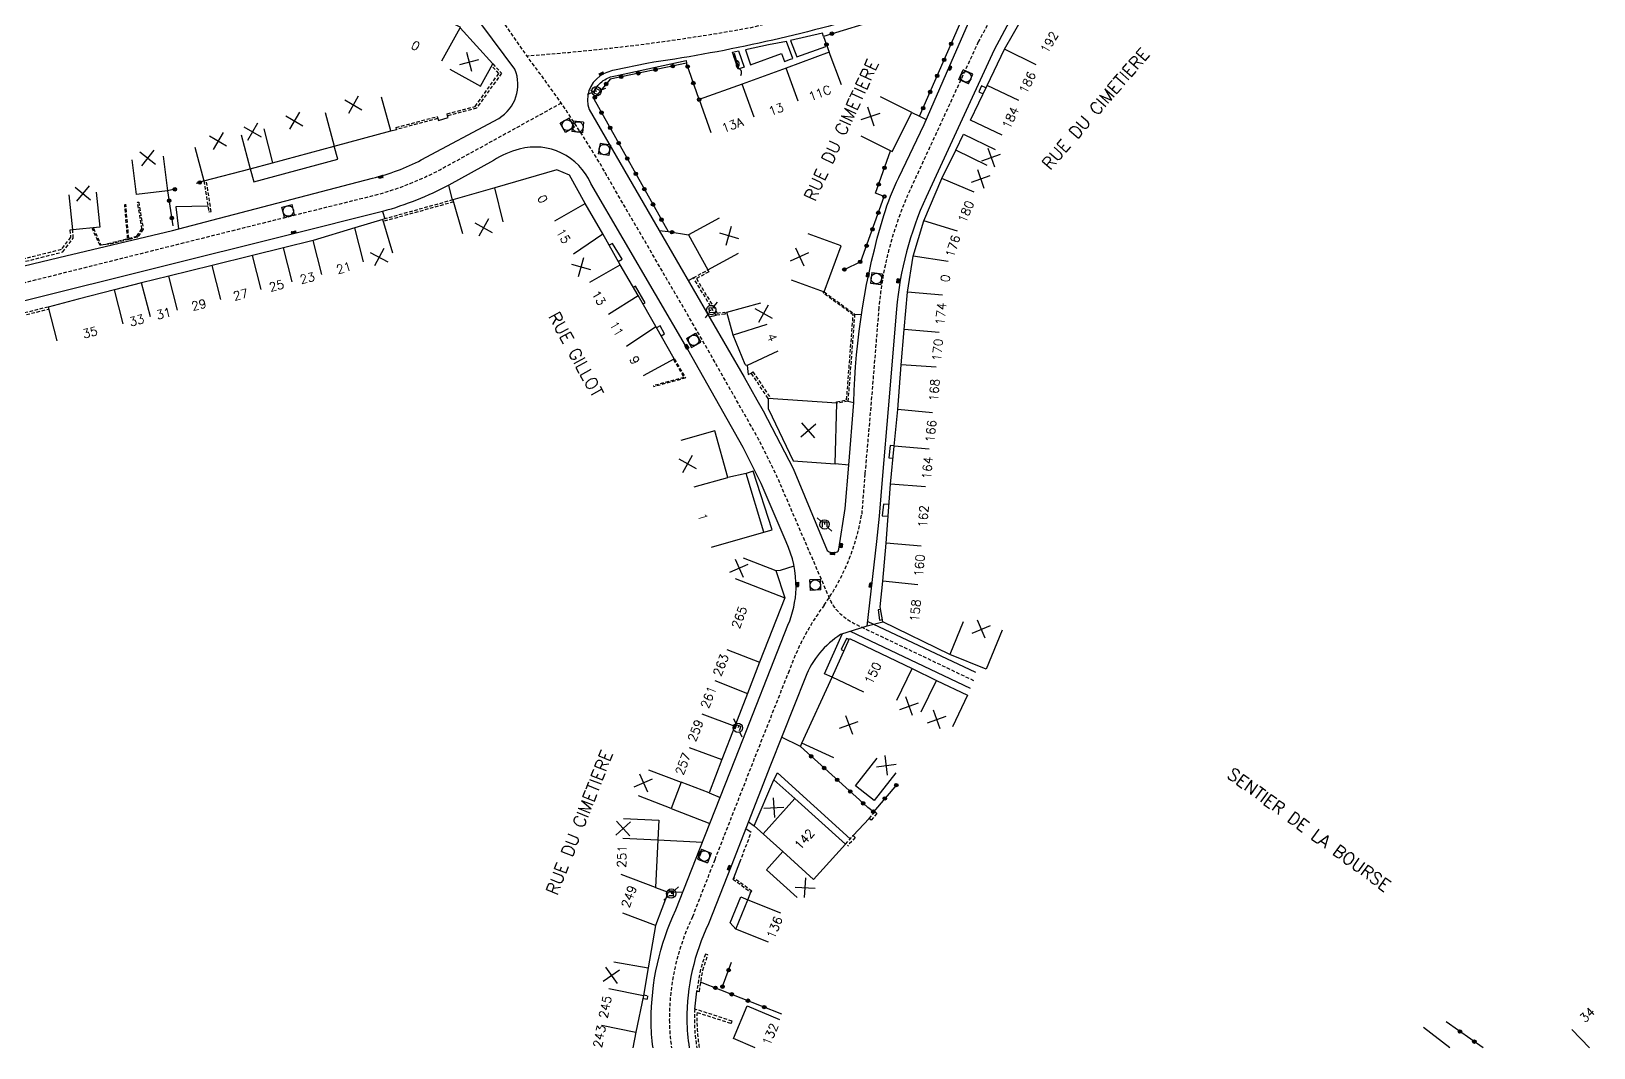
# Model space of a CAD drawing. Header units: millimetres. Extents: x 157000 to 158001, y 120999 to 122000.
# Drawn here: x 157361.1 to 157583.9, y 121000 to 121144.9 of the extents above; entities that cross this region are included whole.
import ezdxf
from ezdxf.enums import TextEntityAlignment as Align

# ---------------------------------------------------------------- set-up
doc = ezdxf.new("R2010")
doc.units = ezdxf.units.MM
doc.linetypes.add('DASHED', pattern=[0.75, 0.5, -0.25])
doc.layers.get('0').update_dxf_attribs({"linetype": 'CONTINUOUS'})
for name, color, linetype in [('W0001', 6, 'DASHED'), ('W0008', 7, 'CONTINUOUS'), ('W0100', 7, 'CONTINUOUS'), ('W0112', 1, 'DASHED'), ('W0310', 3, 'CONTINUOUS'), ('W0322', 7, 'CONTINUOUS'), ('W0334', 7, 'CONTINUOUS'), ('W0400', 7, 'CONTINUOUS'), ('W0420', 7, 'CONTINUOUS'), ('W0471', 7, 'CONTINUOUS'), ('W0989', 7, 'CONTINUOUS'), ('W0991', 7, 'CONTINUOUS'), ('W1102', 7, 'CONTINUOUS')]:
    doc.layers.add(name, color=color, linetype=linetype)
doc.styles.get("Standard").update_dxf_attribs({"font": 'romans.shx', "width": 0.85})

# ---------------------------------------------------------------- blocks, each defined once
blk = doc.blocks.new('t991o')
at = {"color": 0, "linetype": 'Continuous'}
for p, q in [((-1, 1), (1, -1)), ((-1, -1), (1, 1))]:
    blk.add_line(p, q, dxfattribs=at)
blk = doc.blocks.new('t322o')
at = {"color": 0, "linetype": 'Continuous'}
for radius in [0.25, 0.15]:
    blk.add_circle((0, 0), radius, dxfattribs=at)
blk = doc.blocks.new('T471')
for p, q in [((-0.333334, 0.333334), (-0.333334, -0.333334)), ((-0.333334, 0.333334), (0.333334, 0.333334)), ((-0.333334, 0), (0, 0)), ((0.500001, 0.500001), (1.000002, 1.000002)), ((-0.500001, -0.500001), (-1.000002, -1.000002)), ((-0.333334, -0.333334), (0.333334, -0.333334))]:
    blk.add_line(p, q)
blk.add_ellipse((0, 0), major_axis=(0.471405, 0.471405), ratio=1, start_param=5.4977871438, end_param=11.780972451)
blk = doc.blocks.new('T400')
for p, q in [((-0.15, 0.3), (0.15, 0.3)), ((-0.15, -0.25), (-0.15, 0.3)), ((-0.15, 0.15), (0.15, 0.15)), ((-0.15, 0), (0.15, 0)), ((0.15, 0.3), (0.15, -0.25)), ((-0.15, -0.15), (0.15, -0.15)), ((-0.15, -0.25), (-0.15, -0.3)), ((-0.15, -0.3), (0.15, -0.3)), ((0.15, -0.3), (0.15, -0.25))]:
    blk.add_line(p, q)
blk = doc.blocks.new('T420')
for p, q in [((0.75, 0.75), (-0.75, 0.75)), ((-0.75, 0.75), (-0.75, -0.75)), ((0.75, 0.75), (0.75, -0.75)), ((0.75, -0.75), (-0.75, -0.75))]:
    blk.add_line(p, q)
blk.add_ellipse((0, 0), major_axis=(-0.53, 0.53), ratio=1, start_param=3.926991, end_param=10.210176)
blk = doc.blocks.new('t310o')
at = {"color": 0, "linetype": 'Continuous'}
for centre, start, end in [((-0.5, 0.38), 216.8699, 323.1304), ((0.5, -0.37), 36.8699, 143.1303)]:
    blk.add_arc(centre, 0.625, start, end, dxfattribs=at)

msp = doc.modelspace()

# ---------------------------------------------------------------- linework, layer by layer
at = {"layer": 'W0001', "flags": 128}
for points in [[(157495.52, 121052.31), (157478.44, 121060.45, -0.181953), (157474.9, 121064.17), (157467.44, 121081.47), (157464.83, 121086.76), (157456.88, 121100.76), (157443.16, 121124.37, 0.013634), (157442.88, 121124.92, 0.030532), (157432.25, 121140.76), (157427.51, 121147.53, 0.073513), (157419.98, 121154.17), (157409.59, 121160.51), (157395.86, 121169, -0.091519), (157389.44, 121174.86, -0.052785), (157381.13, 121188.61), (157374.76, 121200.4), (157368.8, 121211.23), (157363.75, 121220.41), (157360.67, 121228.79), (157356.64, 121242.24)], [(157508.66, 121158.62), (157486.59, 121151.61), (157479.4, 121149.39), (157473.61, 121147.86), (157463.55, 121145.37, -0.026712), (157431.82, 121141.37)], [(157436.68, 121134.66), (157419.46, 121125.17, -0.052709), (157410.6, 121121.63), (157397.14, 121118.29), (157359.65, 121108.91), (157351.59, 121107.07), (157348.77, 121106.5), (157340.87, 121104.2)]]:
    msp.add_lwpolyline(points, format="xyb", dxfattribs=at)
at = {"layer": 'W0001'}
msp.add_lwpolyline([(157566.45, 121186.36, -0.195068), (157552.65, 121174.17), (157541.25, 121169.49), (157529.33, 121165.45), (157517.74, 121161.75), (157508.66, 121158.62, 0.150722), (157502.82, 121154.64, 0.026153), (157500.24, 121151.05), (157496.15, 121143.4), (157486.42, 121122.3, 0.084848), (157481.97, 121105.53), (157480.81, 121091.31), (157479.98, 121081.81), (157479.52, 121076, -0.113254), (157474.16, 121063.09, 0.073259), (157469.17, 121053.74), (157464.21, 121041.22), (157458.57, 121026.79), (157455.4, 121018.67, 0.112854), (157452.1, 121003.95, 0.037102), (157452.41, 121000)], format="xyb", dxfattribs=at)
at = {"layer": 'W0008'}
for points in [[(157344.6, 121111.16, 0.205494), (157351.19, 121109.32), (157365.06, 121112.65), (157381.27, 121116.53), (157386.86, 121117.98), (157409.78, 121123.97, 0.059704), (157416.74, 121126.56), (157427.79, 121132.5, 0.372205), (157430.08, 121139.49), (157425.39, 121145.83, 0.092543), (157416.15, 121152.94), (157407.74, 121158.04, 0.099957), (157401.61, 121159.62, 0.047977), (157399.2, 121159.51), (157391.9, 121158.79), (157364.4, 121155.75), (157358.41, 121155.21)], [(157488.41, 121131.6), (157492.11, 121140.05), (157495.27, 121147.29, 0.424477), (157494.91, 121150.79, 0.262486), (157492.73, 121151.13, -0.010272), (157480.64, 121147.27, -0.036802), (157448.88, 121140.34), (157444.26, 121139.35, 0.110111), (157442.24, 121138.54, 0.337033), (157440.65, 121133.76), (157450.65, 121116.5), (157462.75, 121095.59), (157464.57, 121092.36), (157465.5, 121090.79), (157469.73, 121082.59), (157474.6, 121070.88, 0.256576), (157475.9, 121070.63, 0.303411), (157476.26, 121071.09), (157477.18, 121076.87), (157477.67, 121083.03), (157478.41, 121092.01, -0.067979), (157482.68, 121118.67, -0.040444), (157484.8, 121124.05), (157488.41, 121131.6)], [(157502.4, 121149.78), (157498.39, 121142.28), (157488.69, 121121.25, 0.084772), (157484.47, 121105.31), (157483.3, 121091.1), (157482.47, 121081.6), (157482.01, 121075.77), (157481.65, 121072.16), (157480.27, 121060.1), (157476.52, 121058.92, 0.156934), (157471.49, 121052.82), (157466.54, 121040.3), (157460.9, 121025.88), (157457.69, 121017.68, 0.113571), (157454.6, 121003.96, 0.041089), (157454.94, 121000)], [(157449.78, 121000, -0.034831), (157449.51, 121003.84, -0.110305), (157453.03, 121019.66), (157456.47, 121028.36), (157461.51, 121041.23), (157469.01, 121060.24, 0.096866), (157470.16, 121065.46, 0.116887), (157468.75, 121072.12), (157465.17, 121080.42), (157462.62, 121085.59), (157454.72, 121099.52), (157440.93, 121123.22, 0.368471), (157430.71, 121128.12, 0.079861), (157427.04, 121126.49), (157420.65, 121122.97, -0.053038), (157411.23, 121119.21), (157397.74, 121115.86), (157360.23, 121106.48), (157352.11, 121104.63), (157349.36, 121104.07), (157341.57, 121101.8)]]:
    msp.add_lwpolyline(points, format="xyb", dxfattribs=at)
for points in [[(157495.01, 121051.23), (157477.93, 121059.36)], [(157495.79, 121053.48), (157480.35, 121060.77)]]:
    msp.add_lwpolyline(points, dxfattribs=at)
at = {"layer": 'W0100'}
for points in [[(157420.81, 121139.5), (157425.18, 121137.08), (157426.94, 121140.27), (157422.29, 121145.38), (157422.37, 121145.44), (157414.43, 121149.44), (157408.28, 121152.5), (157399.41, 121156.88), (157393.55, 121157.06), (157386.89, 121156.68), (157382.22, 121155.89), (157376.51, 121155.24), (157371.02, 121154.6), (157364.8, 121153.84), (157358.51, 121153.48), (157358.8, 121148.48)], [(157499.56, 121130.12), (157495.05, 121132.26), (157497.39, 121137.2), (157499.89, 121142.35), (157503.73, 121149.06), (157507.75, 121153.88), (157513.27, 121155.87), (157519.33, 121158.06), (157521.24, 121152.77), (157520.14, 121152.38), (157521.01, 121149.96), (157516.31, 121148.26)], [(157476.65, 121137.26), (157474.9, 121141.94), (157468.74, 121139.64), (157462.48, 121137.35), (157456.36, 121135.17), (157458.03, 121130.46)], [(157384.48, 121128.41), (157385.76, 121123.58), (157392.34, 121125.32), (157395.55, 121126.16), (157404.33, 121128.51), (157412.41, 121130.71), (157411.09, 121135.53)], [(157479.41, 121129.99), (157483.88, 121127.75), (157486.67, 121133.32), (157482.2, 121135.56)], [(157499.54, 121059.53), (157497.28, 121053.98), (157492.1, 121056.08), (157482.54, 121060.7), (157482.17, 121062.87), (157482.54, 121066.52), (157483.01, 121071.93), (157483.65, 121080.36), (157484.16, 121085.78), (157484.66, 121091), (157485.14, 121097.38), (157485.58, 121102.4), (157486.07, 121107.74), (157486.85, 121112.86), (157488.4, 121117.91), (157490.96, 121123.93), (157492.92, 121127.96), (157494.03, 121130.25), (157498.53, 121128.07)], [(157379.95, 121127.13), (157380.57, 121122.17), (157376.14, 121121.62), (157375.52, 121126.58)], [(157448.41, 121095.83), (157452.81, 121098.2), (157450.19, 121102.8), (157447.66, 121107.23), (157445.1, 121111.59), (157442.61, 121116.01), (157440.09, 121120.38), (157437.88, 121124.39), (157436.04, 121125.16), (157427.23, 121122.58), (157421.25, 121120.87), (157422.63, 121116.06)], [(157370.41, 121121.96), (157370.91, 121116.99), (157367.05, 121116.6), (157366.55, 121121.57)], [(157412.7, 121113.3), (157411.24, 121118.08), (157407.29, 121116.88), (157401.34, 121115.1), (157397.12, 121114.05), (157392.68, 121112.94), (157386.91, 121111.51), (157380.77, 121110.02), (157376.85, 121109.03), (157373.02, 121108.05), (157367.81, 121106.72), (157363.54, 121105.6), (157364.8, 121100.76)], [(157459.21, 121118.29), (157454.83, 121115.88), (157457.58, 121110.88), (157461.96, 121113.28)], [(157469.47, 121109.48), (157474.16, 121107.75), (157476.59, 121114.31), (157471.9, 121116.05)], [(157463.06, 121097.27), (157463.06, 121097.27), (157463.06, 121097.27)], [(157466.22, 121091.05), (157469.75, 121083.69), (157475.74, 121083.23), (157475.99, 121091.88), (157466.18, 121092.58), (157466.19, 121091.02)], [(157458.1, 121071.36), (157465.55, 121073.49), (157463.05, 121081.88), (157460.46, 121081.31), (157458.57, 121087.96), (157453.76, 121086.59)], [(157462.62, 121069.86), (157467.28, 121068.05), (157468.56, 121064.15), (157464.95, 121054.95), (157463.24, 121050.52), (157461.42, 121045.82), (157459.6, 121041.08), (157457.77, 121036.33), (157453.81, 121037.87), (157452.35, 121034.12), (157447.69, 121035.93)], [(157475.55, 121041.34), (157471.01, 121043.42), (157475.31, 121052.81), (157477.78, 121058.32), (157486.7, 121054.06), (157490.2, 121052.37), (157494.6, 121050.28), (157492.45, 121045.76)], [(157484.37, 121039.21), (157481.3, 121035.26), (157478.64, 121037.32), (157481.71, 121041.27)], [(157470.33, 121021.42), (157465.96, 121025.38), (157468.29, 121027.96), (157464.21, 121031.63), (157467.02, 121038.19), (157469.98, 121035.53), (157477.21, 121029.02)], [(157445.59, 121032.67), (157450.59, 121032.44), (157450.46, 121029.62), (157450.14, 121022.85), (157451.92, 121022.19), (157450.13, 121017.41), (157445.45, 121019.16)], [(157466.24, 121015.04), (157461.6, 121016.91), (157463.29, 121021.1), (157467.93, 121019.23)], [(157444.17, 121012.25), (157449.1, 121011.38), (157448.4, 121007.44), (157447.33, 121002.23), (157446.88, 121000)], [(157464.35, 121000), (157461.25, 121001.31), (157463.21, 121005.95), (157467.81, 121004)], [(157563.37, 121000), (157559.63, 121002.88)], [(157580.78, 121002.6), (157583.29, 121000)]]:
    msp.add_lwpolyline(points, dxfattribs=at)
at = {"layer": 'W0100', "flags": 128}
msp.add_lwpolyline([(157467.55, 121099.32), (157463.19, 121097.26, -0.376171), (157462.92, 121097.42), (157461.21, 121101.58), (157460.31, 121104.86), (157465.13, 121106.18)], format="xyb", dxfattribs=at)
at = {"layer": 'W0112'}
for points in [[(157426.94, 121140.27), (157428.17, 121138.92), (157424.61, 121133.95), (157420.5, 121132.86), (157420.43, 121133.15), (157424.43, 121134.21), (157427.79, 121138.9), (157426.78, 121139.99)], [(157385.76, 121123.58), (157386.45, 121119.16), (157386.79, 121119.21), (157386.1, 121123.63)], [(157375.04, 121115.39), (157376.21, 121115.72), (157376.92, 121116.74), (157376.3, 121120.53), (157376.46, 121120.56), (157377.09, 121116.7), (157376.31, 121115.58), (157375.05, 121115.23), (157372.1, 121114.49), (157372.06, 121114.65), (157374.88, 121115.35)], [(157374.88, 121115.35), (157374.46, 121120.22)], [(157375.04, 121115.39), (157374.62, 121120.25)], [(157421.25, 121120.87), (157411.24, 121118.08)], [(157421.33, 121120.58), (157411.33, 121117.8)], [(157363.54, 121105.6), (157352.8, 121102.91), (157353.34, 121100.9), (157353.64, 121100.98), (157353.18, 121102.69), (157363.61, 121105.31)], [(157452.69, 121098.13), (157454.18, 121095.56), (157449.79, 121094.36)], [(157452.81, 121098.2), (157454.4, 121095.47), (157449.83, 121094.22)], [(157466.18, 121092.58), (157463.76, 121096.19), (157464.01, 121096.36), (157466.56, 121092.55)], [(157462.16, 121026.47), (157463.77, 121030.67)], [(157477.22, 121029.02), (157478.32, 121030.23), (157478.6, 121029.97), (157477.48, 121028.74)], [(157448.42, 121007.52), (157449.01, 121007.4), (157448.95, 121006.89), (157448.31, 121007.02)]]:
    msp.add_lwpolyline(points, dxfattribs=at)
for points in [[(157413.16, 121131.2), (157419, 121132.76), (157419.08, 121132.47), (157413.23, 121130.91)], [(157371.08, 121114.44), (157370.94, 121114.37), (157369.85, 121116.75), (157370, 121116.82)], [(157366.66, 121116.57), (157366.74, 121115.54), (157365.39, 121113.79), (157354.43, 121111.02), (157354.52, 121110.65), (157365.62, 121113.45), (157367.13, 121115.42), (157367.05, 121116.6)], [(157460.05, 121104.58), (157458.76, 121104.42), (157455.53, 121109.78), (157457.58, 121110.88), (157457.72, 121110.61), (157455.95, 121109.66), (157458.92, 121104.74), (157460.02, 121104.88)], [(157474.16, 121107.75), (157478.52, 121104.59), (157477.56, 121092.2), (157475.99, 121091.88), (157475.95, 121092.08), (157477.37, 121092.37), (157478.31, 121104.49), (157474.04, 121107.58)], [(157481.7, 121033.37), (157480.85, 121032.45), (157480.57, 121032.7), (157481.42, 121033.63)], [(157463.85, 121022.32), (157461.29, 121024.21), (157461.17, 121024.05), (157463.73, 121022.16)], [(157457.24, 121013.34), (157456.52, 121011.15), (157456.02, 121008.07), (157456.38, 121008.02), (157456.88, 121011.06), (157457.58, 121013.23)]]:
    msp.add_lwpolyline(points, close=True, dxfattribs=at)
for points in [[(157461.04, 121003.79), (157455.72, 121005.51, 0.057245), (157456.01, 121000)], [(157456.37, 121000, -0.053016), (157456.05, 121005.03), (157460.93, 121003.45), (157461.04, 121003.79)]]:
    msp.add_lwpolyline(points, format="xyb", dxfattribs=at)
at = {"layer": 'W0310'}
msp.add_lwpolyline([(157462.01, 121139.59), (157461.4, 121141.72)], dxfattribs=at)
at = {"layer": 'W0322'}
for points in [[(157486.67, 121133.32), (157487.77, 121132.79), (157493.98, 121147.03), (157494.94, 121149.22), (157493.72, 121150.18), (157474.06, 121144.19), (157474.9, 121141.94)], [(157456.36, 121135.17), (157454.55, 121140.35), (157443.67, 121138.09), (157441.34, 121135.29), (157451.94, 121116.35), (157454.83, 121115.88)], [(157477.06, 121110.94), (157479.42, 121112.1), (157482.72, 121121.37), (157481.48, 121121.81), (157483.64, 121127.88)], [(157385.76, 121123.58), (157385.65, 121123.52), (157384.65, 121123.19)], [(157381.61, 121122.38), (157380.57, 121122.17), (157381.34, 121117.18)], [(157479.74, 121034.85), (157470.78, 121042.94), (157471.01, 121043.42)], [(157484.53, 121037.52), (157481.19, 121033.65), (157480.41, 121034.23)], [(157459.68, 121008.71), (157460.98, 121012.2)], [(157468.15, 121004.8), (157456.54, 121009.36)], [(157568.1, 121000), (157562.86, 121003.68)]]:
    msp.add_lwpolyline(points, dxfattribs=at)
at = {"layer": 'W0334'}
for points in [[(157469.72, 121141.03), (157468.79, 121143.45), (157466.24, 121142.97), (157462.94, 121142.29), (157463.68, 121140.14), (157468.07, 121141.74), (157468.52, 121140.62), (157469.38, 121140.93)], [(157461.93, 121139.49), (157461.09, 121141.92), (157461.98, 121142.11), (157462.79, 121139.78)]]:
    msp.add_lwpolyline(points, close=True, dxfattribs=at)
for points in [[(157474.06, 121144.19), (157473.92, 121144.62), (157469.38, 121143.61), (157470.3, 121141.25), (157474.41, 121142.76)], [(157497.23, 121136.86), (157496.61, 121137.15), (157496.21, 121136.28), (157496.82, 121135.99)], [(157419.08, 121132.47), (157419.18, 121132.21), (157420.59, 121132.61), (157420.5, 121132.86)], [(157487.77, 121132.79), (157488.73, 121132.35)], [(157412.41, 121130.71), (157413.23, 121130.91)], [(157392.34, 121125.32), (157392.85, 121123.46), (157404.84, 121126.69), (157404.33, 121128.51)], [(157421.21, 121120.85), (157420.65, 121122.97)], [(157386.32, 121119.98), (157381.74, 121119.86), (157382.15, 121116.77)], [(157411.23, 121119.21), (157411.53, 121118.16)], [(157372.08, 121114.58), (157371.08, 121114.44)], [(157444.82, 121112.1), (157445.38, 121112.42), (157443.98, 121114.66), (157443.52, 121114.4)], [(157450.65, 121116.5), (157451.94, 121116.35)], [(157448.34, 121106.03), (157448.64, 121106.2), (157447.29, 121108.57), (157446.98, 121108.39)], [(157455.53, 121109.78), (157454.8, 121109.33)], [(157457.77, 121104.2), (157458.76, 121104.42)], [(157478.52, 121104.59), (157479.49, 121104.55)], [(157450.92, 121101.51), (157451.41, 121101.8), (157450.81, 121102.91), (157450.29, 121102.61)], [(157463.19, 121097.26), (157463.35, 121095.97), (157463.76, 121096.19)], [(157477.56, 121092.2), (157478.41, 121092.01)], [(157484.16, 121085.79), (157483.56, 121085.84), (157483.38, 121084.12), (157483.99, 121084.06)], [(157477.67, 121083.03), (157475.74, 121083.23)], [(157465.55, 121073.49), (157466.76, 121073.84), (157464.05, 121082.19), (157463.05, 121081.88)], [(157483.43, 121077.45), (157482.62, 121077.51), (157482.46, 121075.82), (157483.3, 121075.76)], [(157467.28, 121068.05), (157467.95, 121068.1), (157469.88, 121068.69)], [(157482.23, 121062.49), (157481.88, 121062.43), (157482.06, 121060.97), (157482.48, 121061.04)], [(157475.31, 121052.81), (157474.2, 121053.3), (157476.72, 121058.98)], [(157480.28, 121060.14), (157482.54, 121060.7)], [(157477.72, 121058.19), (157477.36, 121058.35), (157476.61, 121056.75), (157477, 121056.58)], [(157470.78, 121042.94), (157468.11, 121044.26)], [(157467.02, 121038.19), (157467.5, 121039.19), (157477.9, 121029.76)], [(157457.77, 121036.33), (157459.34, 121035.68)], [(157480.41, 121034.23), (157479.74, 121034.85)], [(157452.35, 121034.12), (157457.89, 121031.97)], [(157463.37, 121032.21), (157464.21, 121031.63)], [(157478.32, 121030.23), (157480.57, 121032.7)], [(157463.77, 121030.67), (157462.99, 121031.22)], [(157456.83, 121029.27), (157450.45, 121029.58)], [(157461.29, 121024.22), (157462.16, 121026.47)], [(157454, 121022.12), (157451.92, 121022.19)], [(157461.6, 121016.91), (157460.76, 121017.78), (157462.29, 121021.52), (157463.29, 121021.1), (157463.73, 121022.16)], [(157450.13, 121017.41), (157449.1, 121011.38)], [(157455.72, 121005.51), (157456.02, 121008.07)]]:
    msp.add_lwpolyline(points, dxfattribs=at)
msp.add_lwpolyline([(157440.85, 121136.53), (157441.42, 121136.25, -0.157215), (157442.69, 121137.88, -0.111259), (157444.41, 121138.56), (157449.02, 121139.55), (157454.5, 121140.74), (157454.55, 121140.35)], format="xyb", dxfattribs=at)
at = {"layer": 'W1102'}
for p, q in [((157403.02, 121133.33), (157404.33, 121128.51)), ((157391.07, 121130.15), (157392.34, 121125.32))]:
    msp.add_line(p, q, dxfattribs=at)
for points in [[(157419.65, 121140.72), (157422.29, 121145.38)], [(157504.4, 121140.15), (157499.89, 121142.35)], [(157470.46, 121134.94), (157468.74, 121139.64)], [(157464.19, 121132.65), (157462.48, 121137.35)], [(157501.91, 121135.06), (157497.39, 121137.2)], [(157394.29, 121131), (157395.55, 121126.16)], [(157497.42, 121125.77), (157492.92, 121127.96)], [(157495.57, 121121.97), (157490.96, 121123.93)], [(157428.43, 121117.73), (157427.23, 121122.58)], [(157435.77, 121117.87), (157440.09, 121120.38)], [(157408.49, 121112.02), (157407.29, 121116.88)], [(157493.2, 121116.43), (157488.4, 121117.91)], [(157402.55, 121110.24), (157401.34, 121115.1)], [(157438.46, 121113.19), (157442.61, 121116.01)], [(157393.9, 121108.09), (157392.68, 121112.94)], [(157398.33, 121109.19), (157397.12, 121114.05)], [(157491.84, 121112.1), (157486.85, 121112.86)], [(157382.01, 121105.17), (157380.77, 121110.02)], [(157388.16, 121106.66), (157386.91, 121111.51)], [(157440.75, 121109.13), (157445.1, 121111.59)], [(157374.23, 121103.2), (157373.02, 121108.05)], [(157378.12, 121104.19), (157376.85, 121109.03)], [(157491.06, 121107.28), (157486.07, 121107.74)], [(157443.41, 121104.59), (157447.66, 121107.23)], [(157446.01, 121100.04), (157450.19, 121102.8)], [(157466, 121103.1), (157461.21, 121101.58)], [(157490.56, 121101.95), (157485.58, 121102.4)], [(157490.12, 121097.01), (157485.14, 121097.38)], [(157489.64, 121090.51), (157484.66, 121091)], [(157489.13, 121085.31), (157484.16, 121085.78)], [(157455.66, 121079.94), (157460.46, 121081.31)], [(157488.63, 121079.98), (157483.65, 121080.36)], [(157487.99, 121071.5), (157483.01, 121071.93)], [(157461.47, 121066.9), (157468.56, 121064.15)], [(157487.52, 121066.01), (157482.54, 121066.52)], [(157493.99, 121060.72), (157492.1, 121056.08)], [(157460.29, 121056.76), (157464.95, 121054.95)], [(157458.58, 121052.33), (157463.24, 121050.52)], [(157479.85, 121050.71), (157475.31, 121052.81)], [(157484.55, 121049.54), (157486.7, 121054.06)], [(157488.02, 121047.87), (157490.2, 121052.37)], [(157456.75, 121047.61), (157461.42, 121045.82)], [(157454.92, 121042.82), (157459.6, 121041.08)], [(157449.12, 121039.61), (157453.81, 121037.87)], [(157465.46, 121030.5), (157469.98, 121035.53)], [(157445.46, 121029.85), (157450.46, 121029.62)], [(157472.65, 121024), (157477.21, 121029.02)], [(157443.49, 121008.42), (157448.4, 121007.44)], [(157442.43, 121003.21), (157447.33, 121002.23)]]:
    msp.add_lwpolyline(points, dxfattribs=at)
at = {"layer": 'W1102', "flags": 128}
for points in [[(157468.29, 121027.96), (157472.65, 121024)], [(157450.14, 121022.85), (157445.22, 121024.7)]]:
    msp.add_lwpolyline(points, dxfattribs=at)

# ---------------------------------------------------------------- block references
at = {"layer": 'W0310', "rotation": 105.837577194579}
for p in [(157461.67, 121140.79), (157462.01, 121139.59)]:
    msp.add_blockref('t310o', p, dxfattribs=at)
at = {"layer": 'W0322'}
for p, rotation in [((157474.5, 121143.03), 290.33185753436), ((157475.27, 121144.56), 196.9545066005), ((157492.28, 121143.13), 66.4176675494439), ((157491.28, 121140.84), 66.4176675494439), ((157447.68, 121138.92), 191.7176067133639), ((157450.13, 121139.43), 191.7176067133639), ((157452.58, 121139.94), 191.7176067133639), ((157454.71, 121139.89), 109.201269273415), ((157443.09, 121137.4), 230.244541293403), ((157445.24, 121138.42), 191.7176067133639), ((157455.53, 121137.53), 109.201269273415), ((157490.28, 121138.55), 66.4176675494439), ((157441.49, 121135.48), 230.244541293403), ((157456.36, 121135.17), 109.201269273415), ((157489.28, 121136.26), 66.4176675494439), ((157442.44, 121133.32), 299.229017360443), ((157488.28, 121133.96), 66.4176675494439), ((157443.66, 121131.14), 299.229017360443), ((157444.88, 121128.96), 299.229017360443), ((157446.1, 121126.78), 299.229017360443), ((157482.77, 121125.45), 250.4116135037362), ((157385.15, 121123.35), 198.348582021338), ((157447.32, 121124.59), 299.229017360443), ((157481.93, 121123.09), 250.4116135037362), ((157381.61, 121122.38), 191.77290578277), ((157448.54, 121122.41), 299.229017360443), ((157482.75, 121121.36), 349.0159530937067), ((157380.79, 121120.75), 278.792577950867), ((157449.76, 121120.23), 299.229017360443), ((157481.89, 121119.04), 70.4116135040277), ((157381.17, 121118.28), 278.792577950867), ((157450.99, 121118.05), 299.229017360443), ((157481.06, 121116.68), 70.4116135040277), ((157452.48, 121116.26), 350.7074620627581), ((157480.22, 121114.33), 70.4116135040277), ((157479.3, 121112.04), 26.06967363390969), ((157477.06, 121110.94), 26.06967363390969), ((157472.32, 121041.55), 137.9287376930797), ((157474.18, 121039.87), 137.9287376930797), ((157476.03, 121038.2), 137.9287376930797), ((157477.89, 121036.52), 137.9287376930797), ((157484.46, 121037.43), 49.15200006686941), ((157479.74, 121034.85), 137.9287376930797), ((157482.82, 121035.54), 49.15200006686941), ((157481.19, 121033.65), 143.5895575055407), ((157460.55, 121011.05), 69.543624534465), ((157458.66, 121008.53), 158.5662159059307), ((157459.68, 121008.71), 69.543624534465), ((157460.99, 121007.61), 158.5662159059307), ((157463.31, 121006.7), 158.5662159059307), ((157465.64, 121005.79), 158.5662159059307), ((157564.81, 121002.31), 144.9523493841907), ((157566.86, 121000.87), 144.9523493841907)]:
    msp.add_blockref('t322o', p, dxfattribs=dict(at, rotation=rotation))
at = {"layer": 'W0400'}
for p, rotation in [((157442.43, 121138.85), 119.4481168121259), ((157492.11, 121139.64), 156.3091264619717), ((157410.99, 121124.14), 107.6167243829771), ((157398.54, 121116.24), 283.961612518752), ((157480.39, 121110.16), 172.1551634179987), ((157484.72, 121109.31), 172.7881775117357), ((157454.58, 121099.9), 209.2019908067289), ((157475.39, 121070.47), 89.81705717101671), ((157476.58, 121071.58), 171.0270463495457), ((157470.36, 121066.05), 2.647611095032647), ((157480.78, 121065.93), 173.4933194889087), ((157456.35, 121027.59), 158.6561303341638), ((157460.64, 121025.62), 158.629044565137)]:
    msp.add_blockref('T400', p, dxfattribs=dict(at, rotation=rotation))
at = {"layer": 'W0420'}
for p, rotation in [((157494.38, 121138.41), 245.3368927775236), ((157437.55, 121131.52), 300.094899307065), ((157439.05, 121131.28), 353.368203007939), ((157442.84, 121128.05), 350.7074620627581), ((157397.78, 121119.3), 193.623739267817), ((157481.61, 121109.66), 82.78817751173571), ((157455.56, 121100.85), 119.581943316515), ((157472.92, 121065.97), 272.6476110950326), ((157457.1, 121027.32), 68.6561303341638)]:
    msp.add_blockref('T420', p, dxfattribs=dict(at, rotation=rotation))
at = {"layer": 'W0471'}
for p, rotation in [((157441.71, 121136.35), 333.819129335257), ((157458.08, 121105.17), 7.113544409908111), ((157474.22, 121074.6), 272.6476110950326), ((157461.88, 121045.6), 248.9094229022027), ((157452.37, 121021.98), 178.1287122866047)]:
    msp.add_blockref('T471', p, dxfattribs=dict(at, rotation=rotation))
at = {"layer": 'W0991'}
for p, rotation in [((157423.59, 121140.53), 60.26983696622164), ((157407.06, 121134.43), 285.265390500157), ((157398.65, 121132.16), 284.9471746836563), ((157480.81, 121132.78), 333.3946341632661), ((157387.77, 121129.28), 284.7910666488594), ((157392.67, 121130.57), 284.7138921047091), ((157377.74, 121126.85), 277.0815210253932), ((157497.97, 121126.92), 334.2507886706132), ((157496.49, 121123.87), 334.0145053876137), ((157368.48, 121121.77), 275.786003736857), ((157425.63, 121116.92), 286.0321765888336), ((157460.59, 121115.78), 28.80586791506915), ((157410.72, 121112.7), 286.9031443642294), ((157439.52, 121111.31), 29.47892501494917), ((157470.68, 121112.77), 339.6701838868127), ((157465.54, 121104.69), 15.39521893984999), ((157471.92, 121088.04), 85.9405356567748), ((157454.71, 121083.26), 15.90691424491486), ((157462.04, 121068.38), 338.7875945107992), ((157496.58, 121059.67), 67.7516814382557), ((157486.29, 121048.7), 64.15935871266159), ((157490.24, 121046.81), 64.60698949289124), ((157477.7, 121046.03), 335.3887250810818), ((157483.04, 121040.24), 52.14527761515716), ((157448.4, 121037.77), 338.7854411323903), ((157467, 121034.21), 318.0320723515923), ((157445.53, 121031.26), 357.2939498576147), ((157471.46, 121022.81), 41.81000086344934), ((157443.83, 121010.31), 349.9727909785743)]:
    msp.add_blockref('t991o', p, dxfattribs=dict(at, rotation=rotation))

# ---------------------------------------------------------------- texts
at = {"layer": 'W0989'}
for s, rotation, p in [('RUE DU CIMETIERE', 49.1368, (157512.89, 121133.87)), ('RUE DU CIMETIERE', 65.2348, (157476.63, 121130.85)), ('RUE GILLOT', 298.6826, (157438.78, 121098.81)), ('RUE DU CIMETIERE', 68.5392, (157439.28, 121032.14)), ('SENTIER DE LA BOURSE', 323.9494, (157543.3, 121031.09))]:
    msp.add_text(s, height=1.75, rotation=rotation, dxfattribs=at).set_placement(p, align=Align.MIDDLE)
at = {"layer": 'W0991'}
for s, rotation, p in [('0', 330.2698, (157415.93, 121142.84)), ('192', 59.6488, (157506.27, 121143.35)), ('186', 63.9642, (157503.15, 121137.61)), ('11C', 20.532, (157473.56, 121136.11)), ('13', 20.0677, (157467.33, 121133.8)), ('13A', 19.615, (157461.1, 121131.55)), ('184', 64.6251, (157500.74, 121132.59)), ('0', 298.8971, (157434.04, 121121)), ('180', 66.8774, (157494.38, 121119.2)), ('15', 299.8896, (157437, 121115.73)), ('176', 72.5918, (157492.52, 121114.27)), ('23', 14.003, (157400.5, 121109.73)), ('21', 16.7088, (157405.7, 121111.18)), ('0', 80.7399, (157491.45, 121109.69)), ('27', 13.9616, (157390.99, 121107.37)), ('25', 13.9789, (157396.11, 121108.64)), ('13', 300.3678, (157442.05, 121106.91)), ('29', 13.6237, (157385.04, 121105.91)), ('174', 84.6991, (157490.81, 121104.62)), ('33', 14.3837, (157376.17, 121103.7)), ('31', 14.1065, (157380.03, 121104.67)), ('11', 299.6937, (157444.59, 121102.52)), ('35', 14.4743, (157369.52, 121101.98)), ('4', 292.3088, (157466.75, 121101.26)), ('170', 84.8948, (157490.34, 121099.48)), ('9', 299.7341, (157447.16, 121098.02)), ('168', 85.7273, (157489.88, 121093.76)), ('166', 84.4663, (157489.39, 121087.91)), ('164', 84.6428, (157488.88, 121082.65)), ('162', 85.6498, (157488.31, 121075.74)), ('1', 285.9069, (157456.88, 121075.65)), ('160', 85.1131, (157487.75, 121068.75)), ('158', 84.5783, (157487.17, 121062.32)), ('265', 68.7876, (157462.08, 121061.36)), ('263', 68.8984, (157459.44, 121054.55)), ('150', 64.4844, (157481.13, 121053.41)), ('261', 68.7883, (157457.67, 121049.97)), ('259', 69.0426, (157455.83, 121045.21)), ('257', 69.6478, (157454.04, 121040.47)), ('142', 47.7831, (157471.35, 121029.74)), ('251', 87.344, (157445.34, 121027.27)), ('249', 69.461, (157446.34, 121021.55)), ('136', 68.0594, (157467.09, 121017.14)), ('245', 78.402, (157442.96, 121005.8)), ('34', 43.891, (157582.95, 121004.68)), ('243', 78.6846, (157442.13, 121001.61)), ('132', 67.0491, (157466.48, 121001.92))]:
    msp.add_text(s, height=1.25, rotation=rotation, dxfattribs=at).set_placement(p, align=Align.MIDDLE)

doc.saveas('drawing.dxf')
